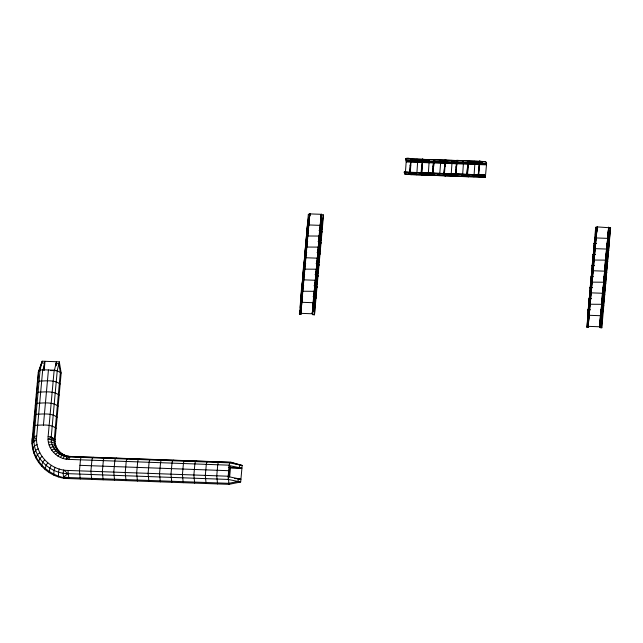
<?xml version="1.0" encoding="UTF-8"?>
<svg xmlns="http://www.w3.org/2000/svg" width="643" height="643" viewBox="0 0 643 643"><rect width="100%" height="100%" fill="white"/><g stroke="black" fill="none" stroke-linecap="round" stroke-linejoin="round"><path stroke-width="0.96" d="M42.141 361.205L40.075 370.103L34.063 436.404L32.263 438.446C30.856 459.914 48.45 476.182 68.801 478.569C48.104 478.537 29.771 459.303 32.263 438.446L38.283 372.152L42.141 361.205L59.301 361.824L57.235 370.722L51.223 437.023C50.122 446.475 57.557 455.549 66.888 456.827L68.576 456.241C60.579 455.148 54.221 447.375 55.145 439.273L61.165 372.972L57.235 370.722L54.157 370.175L42.711 369.765L36.699 436.058C34.593 453.934 50.275 470.395 68.013 470.451L68.801 478.569L228.98 484.34L240.675 481.993L242.178 465.419L230.982 462.245L70.81 456.466C61.511 456.9 53.208 448.075 54.333 438.807L60.346 372.506L58.875 363.681L56.013 363.576L55.837 365.521M228.98 484.34L228.193 476.222L229.197 465.178L229.672 462.864L230.982 462.245M406.408 160.348L406.4 161.956L486.486 164.849L486.502 163.242M54.157 370.175L48.137 436.476C46.69 448.388 57.187 459.407 69.018 459.399L229.197 465.178M53.747 475.073L54.012 470.403L55.113 467.437M301.101 297.838L300.699 297.034L301.487 296.166L302.411 296.198L300.836 313.35L301.326 314.331L299.606 314.274L300.828 297.299L301.792 296.544L300.836 313.35L312.273 313.76L312.763 314.748L314.483 314.805L323.501 215.365L323.236 214.826L321.516 214.762L321.95 225.862L321.46 231.247L323.236 214.826M313.591 296.97L312.273 313.76L314.821 302.99L315.311 297.605L313.945 296.978L312.273 313.76L313.993 302.74L321.01 225.388L321.299 214.312L309.854 213.902L307.531 225.122L307.049 230.507L308.005 230.323L308.166 228.53M588.634 308.761L588.449 310.834L588.08 309.765L589.494 309.556L588.184 326.347L588.675 327.335L586.955 327.271L588.184 310.296L587.975 315.697L588.353 310.087L589.141 309.54L588.184 326.347L599.622 326.765L600.112 327.745L601.832 327.809L610.585 227.823L597.202 226.907L594.22 243.721L595.707 227.292L597.427 227.349L594.992 238.352L594.502 243.737M600.449 315.351L599.622 326.765L602.169 315.986L602.66 310.601L600.94 309.966L600.449 315.351L600.988 315.729L599.622 326.765L600.94 309.966M43.957 369.966L44.568 363.158L41.715 363.054L38.652 371.726L32.528 443.003L34.063 436.404L36.699 436.058M44.19 370.288L45.002 361.31L42.936 370.207M43.419 425.216L48.434 369.966M56.07 365.859L56.254 363.793M56.319 363.102L56.439 361.72L54.374 370.625L57.235 370.722M240.675 481.993L228.169 479.437L228.418 476.672L240.924 479.228L238.063 479.131M229.647 476.977L230.483 467.766L229.422 465.62L229.672 462.864L66.888 456.827L66.044 459.11L70.81 456.466L68.23 456.369L69.492 457.085L69.018 459.399M300.699 297.034L301.471 296.519L302.612 296.921M301.704 285.99L302.475 285.468L303.617 285.87L302.789 285.492L301.993 296.624L300.86 297.026L301.704 285.99L302.451 285.741L302.974 285.854L302.483 291.239L301.519 291.424L301.615 292.171M302.708 274.939L304.637 274.545L303.488 274.071L302.708 274.939L303.102 275.734M304.798 263.397L304.01 263.935L302.861 274.923L303.737 263.614L305.425 263.051L305.618 263.775L304.798 263.397L303.994 274.521L304.163 272.728M305.103 253.639L304.734 252.562L305.481 252.321M305.714 241.792L306.486 241.27L307.619 241.672L307.426 240.948L306.494 240.916L305.714 241.792L306.108 242.588M307.113 231.536L306.743 230.467L308.431 229.905L308.624 230.628L307.804 230.242L307.008 241.374L307.41 236.889M302.556 281.497L301.856 285.974L303.118 275.212L302.612 281.12M303.866 263.871L305.128 253.109L304.147 263.887L303.737 263.614M310.079 214.352L308.359 214.288L306.872 230.724L307.531 225.122L308.495 224.937L309.854 213.902L309.267 218.017M301.004 297.082L300.514 302.475L300.836 313.35L309.854 213.902L308.142 224.929L302.636 285.564L302.146 285.982M301.028 296.809L302.009 286.039L302.612 285.838L301.125 302.274L300.836 313.35L301.639 300.49M302.033 285.757L303.014 274.987L303.617 274.786M304.035 263.662L305.015 252.884L305.98 252.699L304.999 263.477L304.147 263.887M306.02 241.84L304.862 252.828L306.02 241.84L306.623 241.639M307.016 230.789L305.867 241.776L307.016 230.789L307.981 230.604L307.491 235.989L306.357 236.391M299.606 314.274L299.959 310.4M300.217 307.507L300.57 303.633M300.707 301.8L302.009 286.039M303.231 274.039L304.01 263.935M305.232 251.935L307.049 231.906M307.925 222.558L308.278 218.692M302.451 285.741L302.491 285.114L303.416 285.146L303.617 285.87M303.705 263.887L304.493 263.019M304.71 252.836L305.497 251.968L306.647 252.45L306.156 252.353L305.184 263.132L305.642 263.501M306.719 230.741L307.499 229.873M302.821 285.219L303.793 274.44L303.809 276.594M304.999 263.477L305.803 252.345M308.005 230.323L309.854 213.902L308.19 229.985L308.624 230.628M301.993 296.624L302.234 293.931M302.998 285.572L303.649 278.395M303.617 270.076L303.528 269.321L304.485 269.136L304.814 265.543M305.039 252.611L306.004 252.426L306.164 250.633M305.618 247.973L305.529 247.225L306.494 247.041L306.735 244.348M308.335 226.738L308.672 224.592M303.15 285.508L302.17 296.278L302.636 296.648M304.155 274.457L303.174 285.227L303.641 285.596M304.637 274.545L304.179 274.183L305.152 263.405M307.161 241.31L306.181 252.08L306.647 252.45M307.651 241.398L307.185 241.029L308.158 230.258M313.286 296.592C314.427 298.44 312.193 295.941 314.21 296.624L315.97 298.368M314.258 285.822L315.391 285.934L314.258 285.822L314.773 286.28L313.479 297.315M314.797 285.998L315.769 275.228L315.287 274.497L316.219 274.529L316.372 275.164L315.978 274.609L316.951 263.831L315.793 274.947M316.597 263.823L316.292 263.445L317.224 263.477L317.562 264.12M316.292 263.445L316.798 263.903L317.779 253.125L317.296 252.394L318.221 252.426L319.981 254.17M318.269 241.623L319.402 241.736L318.269 241.623L318.775 242.081L312.273 313.76L314.122 297.339M321.01 242.845L320.616 242.049L319.161 241.816L320.142 231.038L319.491 231.014L319.298 230.29L320.23 230.331L321.982 232.075M314.483 286.264L314.282 285.54M315.488 275.22L315.287 274.497M317.489 253.117L317.296 252.394M318.494 242.065L318.293 241.342M319.491 231.014L319.298 230.29M319.491 242.106L320.72 242.588L319.74 253.358L318.156 252.868L318.96 241.736L317.513 252.844M319.603 230.668L318.623 241.446L319.957 230.684M319.523 230.741L321.299 214.312L321.781 215.301M318.799 241.8L321.299 214.312L321.838 225.637L321.46 231.247M314.507 285.99L314.949 285.934L313.969 296.704L315.729 297.556L316.71 286.786L315.488 286.304M315.512 274.939L315.954 274.882L314.974 285.653L316.444 286.497L317.706 275.734L317.312 275.501L316.332 286.272M317.16 263.911L317.955 252.779L317.16 263.911L318.606 264.152L319 264.948M318.96 241.736L318.156 252.868M320.166 230.765L321.299 214.312L320.166 230.765L321.347 231.03M314.146 297.066L314.949 285.934M315.15 286.014L315.954 274.882M316.951 263.831L316.155 274.963L316.589 274.891M315.335 297.323L316.308 286.553M319.314 253.406L318.454 264.402L319.716 253.639L318.132 253.141M319.346 253.125L320.318 242.355M321.323 231.303L321.717 231.536L320.455 242.298L321.323 231.303L320.142 231.038M315.014 302.314L315.311 297.605M315.448 297.548L316.179 289.471M316.444 286.497L317.425 275.726M318.181 267.367L317.449 275.445L318.711 264.683L318.317 264.45L317.337 275.228L317.98 276.273M318.454 264.402L318.775 260.809M319.491 259.563L318.936 259.016L319.426 253.623M319.45 253.35L320.101 246.165M320.27 244.372L320.431 242.58M320.455 242.298L320.696 239.606M321.5 237.46L320.945 236.913L321.347 232.428M315.576 297.572L314.395 296.986M316.975 287.325L316.605 286.248L315.391 285.934M316.509 274.979L317.578 275.477L316.485 275.252M318.976 265.221L318.606 264.152M319.587 253.374L318.398 252.787M320.986 243.126L320.616 242.049M321.588 231.279L320.407 230.684M314.483 314.805L315.416 297.822M422.097 174.912L405.267 174.39L404.27 172.051L484.364 174.944L485.152 176.688L479.646 176.495M411.785 160.605L406.288 160.268C402.566 157.35 412.428 157.495 411.785 160.605C412.991 160.935 411.391 157.712 410.805 158.958L409.832 172.846L421.286 173.12L422.202 175.137L444.98 175.74M486.389 163.017L486.478 164.343L406.392 161.449L406.247 160.678L406.304 160.131L410.885 160.292M405.267 174.39L406.304 160.131M409.679 172.211L410.909 158.676L411.536 158.773L412.356 160.428M410.258 172.863L411.231 158.974M468.618 161.071L469.414 162.679L423.223 161.015L422.435 159.271L411.424 158.869L412.211 160.621M410.58 173.859L408.731 173.931M410.652 174.502L405.162 174.165L405.315 173.329L405.05 173.94L410.555 174.14M433.535 175.322L410.773 174.583M411.006 173.875L416.503 174.213M415.7 172.605L416.712 174.8M416.487 174.349L416.535 173.803M423.359 160.967L417.741 160.541L416.921 172.501M422.202 175.137L421.117 172.621L422.347 159.086L422.981 159.183L423.785 160.975M421.269 173.256L421.704 173.272L422.781 159.102L421.639 172.822M421.704 173.272L432.723 173.53L434.073 175.563L433.028 172.637L432.602 172.621L432.723 173.53M432.739 173.393L421.736 172.863M422.306 159.504L422.853 159.424M422.017 174.277L420.168 174.349M423.223 161.015L412.219 160.477M427.145 173.015L428.15 175.209M428.359 172.911L429.186 160.951L423.681 160.758M433.647 175.547L432.53 172.493L433.687 159.786L434.419 159.601L433.752 159.914M432.651 173.216L433.792 159.504L434.419 159.601M432.988 173.055L434.218 159.52L432.988 173.055L434.073 175.563M433.093 173.096L435.006 173.473M433.88 174.84L426.108 174.558M439.37 175.177L439.418 174.623M439.716 174.245L440.736 161.586M455.638 174.084L455.485 173.449L456.048 174.237L467.059 174.631L466.922 173.859L467.348 173.875L468.401 176.801L467.051 174.775L456.04 174.374L456.972 176.254L456.53 176.375L455.606 174.357L444.594 173.964L445.527 175.836L445.085 175.965L443.975 172.903L445.229 159.914L445.864 160.011L446.684 161.666M444 173.449L445.229 159.914L445.864 160.011L446.531 161.859M445.519 175.981L444.434 173.465L445.559 160.211M444.594 173.964L444.152 174.084M445.189 160.332L445.84 160.284M445.085 175.965L444.04 173.039L444.61 173.827L455.622 174.221M450.028 173.843L451.032 176.037M450.815 175.587L450.864 175.041M451.241 173.739L452.069 161.779L457.575 161.98M456.53 176.375L455.445 173.859L456.675 160.324L468.2 160.919M456.956 176.391L455.847 173.329L457.101 160.34L455.959 174.06M456.04 174.374L455.598 174.494M456.634 160.742L457.173 160.662M456.417 176.15L434.089 175.426M456.763 175.668L454.497 175.587M461.465 174.253L462.478 176.447M462.253 176.005L470.041 176.15M462.687 174.149L463.507 162.189L458.113 162.213M468.401 176.801L466.858 173.731L468.112 160.742L468.747 160.838L469.414 162.679M466.971 174.454L468.112 160.742L468.747 160.838M467.316 174.293L468.538 160.758L467.469 174.928L478.488 175.185L479.413 177.203L485.361 177.275L486.614 163.467L485.682 161.586L405.476 158.797M467.413 174.333L478.513 174.904M467.967 176.785L445.527 175.836M472.91 174.671L473.915 176.865M473.698 176.415L473.746 175.861M474.952 162.607L474.044 175.483M478.296 174.14L478.906 175.338L478.296 174.14L479.557 161.152L480.184 161.248L481.004 162.904M478.328 174.687L479.557 161.152L480.184 161.248M478.48 175.322L478.368 174.277L478.947 174.92M480.578 162.888L479.758 161.232L480.434 163.081L486.381 163.153M478.754 174.703L479.879 161.449M485.682 161.586L480.072 161.345L480.996 163.041M480.434 163.081L469.43 162.542M479.3 176.978L456.972 176.254M485.361 177.275L484.364 174.944M589.334 301.028L588.964 305.176L588.867 304.42L589.832 304.235L590.322 298.85L589.358 299.035L588.208 310.022L589.076 298.714L589.824 298.465M590.451 288.739L590.081 287.662L590.829 287.421M591.062 276.892L592.991 276.498L591.841 276.016L591.062 276.892L590.21 287.927L591.359 276.94L591.817 276.297L592.742 276.329M592.452 266.636L592.082 265.567L593.77 265.004L593.971 265.728L593.151 265.342L592.348 276.474L592.999 269.296M592.388 265.607L593.352 265.422L594.148 254.298L593.368 254.837L592.211 265.824L593.087 254.515L593.835 254.266M594.068 243.737L595.997 243.351L594.847 242.869L594.068 243.737L594.132 248.126M604.838 294.663L602.812 293.272L590.652 292.83L589.872 293.377L589.205 298.971L590.467 288.209L590.065 292.702M591.906 272.399L591.214 276.876L592.476 266.114L591.97 272.021M593.216 254.773L594.478 244.01L593.505 254.789L593.087 254.515M588.49 310.03L589.358 299.035M589.382 298.762L590.362 287.984L591.142 287.445L590.346 298.577L589.494 298.987M590.499 287.935L591.359 276.94M591.496 276.884L592.364 265.889L592.967 265.688L593.159 267.496M593.505 254.789L594.365 243.785L594.976 243.593M592.581 264.94L593.368 254.837M586.955 327.271L587.397 322.44M587.654 319.539L588.007 315.673M589.583 298.264L589.985 293.594M590.29 290.532L590.081 287.662M591.206 280.38L590.965 283.073L590.877 282.325L591.833 282.14L592.243 277.647M591.56 276.514L591.89 272.921M592.211 269.329L592.082 265.567M592.806 262.77L593.192 258.486M593.593 254.065L593.819 251.582M594.751 241.358L595.096 237.492M595.362 234.591L595.715 230.724M588.048 310.039L588.835 309.17L589.76 309.203L589.961 309.926L589.494 309.556M589.052 298.987L589.84 298.119L590.989 298.601L590.499 298.505L589.518 309.283L589.961 309.926M590.057 287.935L590.837 287.067L591.994 287.55L590.387 287.71M592.058 265.84L592.846 264.972M593.063 254.789L593.843 253.921L595 254.403L594.51 254.306L593.529 265.085L593.995 265.446M589.671 306.036L589.342 309.621L590.145 298.497M595.153 243.247L594.357 254.379L593.393 254.564M595.522 241.535L595.354 243.327L597.202 226.907L597.693 227.887L595.973 227.823L595.707 227.292M589.076 312.594L588.184 326.347L587.863 315.472L589.012 314.941M590.346 298.577L590.997 291.392M591.592 284.833L591.343 287.525L592.324 276.755L591.801 276.643M593.352 265.422L593.513 263.63M592.967 260.978L592.878 260.222L593.843 260.037L594.164 256.444M594.357 254.379L595.33 243.601L594.847 242.869M590.989 298.601L590.523 298.231L591.504 287.453M592.5 276.41L591.528 287.18L591.994 287.55M592.967 276.771L592.533 276.128L593.505 265.358M595.514 243.255L594.534 254.033L595 254.403M595.997 243.351L595.539 242.982L597.202 226.907L595.49 237.926L588.474 315.271L588.184 326.347L597.202 226.907L595.844 237.942L594.992 238.352M601.117 310.328L600.634 309.596L601.559 309.629L603.319 311.373M610.585 227.823L608.808 244.252L609.186 238.641L608.648 227.317L601.141 310.047L602.121 299.276L601.639 298.545L602.563 298.577L604.324 300.321M602.636 287.493C603.777 289.342 601.543 286.842 603.568 287.525L603.906 288.168M603.616 276.723L604.75 276.836L603.616 276.723L604.123 277.181L603.142 287.951M606.349 277.945L605.955 277.149L604.508 276.916L605.481 266.138L604.838 266.114L604.645 265.39L605.569 265.43C605.626 266.813 608.326 266.106 605.746 265.784M605.642 254.347C606.783 256.195 604.549 253.696 606.574 254.379L608.334 256.123M606.622 243.568L607.756 243.689L606.622 243.568L607.129 244.027L605.843 255.07M600.827 310.32L600.634 309.596M601.832 299.268L601.639 298.545M602.837 288.217L603.48 288.241L602.499 299.011L603.793 299.501L605.055 288.739L604.661 288.506L603.681 299.276M603.833 277.165L603.64 276.442M604.838 266.114L604.645 265.39M606.847 244.019L606.646 243.295M601.856 298.987L602.941 287.871M604.147 276.9L604.95 265.768M604.862 265.84L605.947 254.724M607.153 243.753L608.648 227.317L608.358 238.392L601.342 315.737L599.622 326.765L601.293 309.982M601.502 310.063L602.298 298.931L601.502 310.063L602.949 310.296L603.343 311.099M602.499 299.011L603.303 287.879M603.865 276.892L604.299 276.836L603.327 287.606L604.95 288.201L605.352 288.996M604.508 276.916L605.304 265.784M605.722 266.065L605.328 265.511L606.309 254.732L605.505 265.864L606.695 266.13L607.33 267.175M606.871 243.745L607.305 243.681L606.333 254.459L608.093 255.311L609.066 244.541L607.844 244.051M607.514 243.761L608.648 227.317L607.514 243.761L608.961 244.002L609.363 244.798M601.47 310.336L600.988 315.729L602.282 316.211L599.847 327.207L601.567 327.271L601.832 327.809M603.504 287.968L604.299 276.836M606.51 254.813L607.305 243.681M603.656 299.55L604.058 299.783L602.796 310.545L603.656 299.55L602.475 299.292M606.662 266.403L607.064 266.636L605.802 277.398L606.662 266.403L605.481 266.138M606.695 266.13L607.667 255.351L606.486 255.094M607.691 255.078L608.672 244.3M602.282 316.211L602.66 310.601M602.796 310.545L602.957 308.753M603.118 306.96L603.608 301.575M603.793 299.501L604.774 288.723M606.06 277.688L605.087 288.458L604.959 286.657M605.127 284.857L605.529 280.372M605.802 277.398L606.204 272.913M606.839 272.56L606.285 272.013L606.775 266.628M607.45 259.169L606.799 266.347L608.069 255.584L607.667 255.351M607.804 255.303L608.784 244.525M608.808 244.252L609.299 238.866L608.865 227.767M603.93 299.525L602.74 298.931M605.328 289.27L604.95 288.201M606.325 278.226L605.955 277.149M607.932 255.327L606.751 254.732M609.331 245.071L608.961 244.002M601.567 327.271L602.764 310.826M49.246 472.661L49.832 468.168L51.263 465.379M483.576 175.828L485.481 175.893L485.248 177.05L468.409 176.664M45.147 469.695L46.031 465.411L47.751 462.831M307.844 224.431L308.857 219.85M59.236 468.988L58.473 472.083L58.553 476.873M41.514 466.215L42.655 462.188L44.632 459.858M38.403 462.285L39.77 458.539L41.972 456.49M229.639 466.071L228.635 477.122M422.242 159.368L433.88 159.681M456.57 160.605L457.302 160.42M35.879 457.977L37.423 454.537L39.802 452.793M33.975 453.355L35.646 450.245L38.17 448.838M63.159 458.443L64.364 456.241L66.414 455.742M32.721 448.509L34.489 445.744L37.101 444.683M485.401 176.222L485.135 176.833L479.63 176.632M60.41 457.414L61.961 455.34L64.356 454.971M32.15 443.509L33.958 441.106L34.063 436.404L36.611 440.399L33.958 441.106C34.392 458.845 50.508 473.481 67.989 473.658L228.169 479.437M38.283 372.152L40.075 370.103L42.711 369.765M37.278 383.196L39.07 381.154C46.063 380.921 54.141 379.619 60.161 384.024M36.273 394.247L38.066 392.206C45.058 391.973 53.144 390.671 59.156 395.075M35.269 405.299L37.069 403.257C44.062 403.024 52.139 401.714 58.151 406.127M34.272 416.351L36.064 414.301C43.057 414.076 51.135 412.766 57.155 417.17M33.267 427.394L35.06 425.353C42.052 425.119 50.13 423.817 56.15 428.222M57.838 456.032L59.711 454.135L62.427 453.934M55.491 454.336L57.661 452.648L60.667 452.664M53.417 452.35L55.845 450.912L59.108 451.177M82.248 456.876L80.93 457.495L80.455 459.809L79.459 470.861L80.246 478.979M93.693 457.294L92.375 457.904L91.901 460.219L90.896 471.271L91.684 479.389M105.13 457.703L103.812 458.322L103.338 460.637L102.341 471.689L103.129 479.807M116.568 458.113L115.258 458.732L114.784 461.047L113.779 472.099L114.567 480.217M128.013 458.531L126.695 459.142L126.221 461.465L125.224 472.509L126.012 480.626M139.451 458.941L138.141 459.56L137.666 461.875L136.662 472.926L137.449 481.044M150.896 459.359L149.578 459.97L149.104 462.285L148.107 473.336L148.895 481.454M162.333 459.769L161.023 460.38L160.549 462.703L159.544 473.746L160.332 481.864M173.779 460.179L172.461 460.798L171.986 463.113L170.99 474.164L171.777 482.282M185.216 460.597L183.906 461.208L183.432 463.523L182.427 474.574L183.215 482.692M196.662 461.007L195.343 461.626L194.869 463.941L193.873 474.984L194.66 483.102M208.099 461.417L206.789 462.036L206.315 464.35L205.31 475.402L206.098 483.52M219.544 461.835L218.226 462.446L217.752 464.76L216.755 475.812L217.543 483.93M51.641 450.1L54.285 448.951L57.782 449.489M306.044 241.559L306.494 240.916M303.038 274.706L303.641 274.513M594.397 243.512L595 243.311M591.383 276.659L591.994 276.466M588.377 309.805L588.988 309.613M50.194 447.641L53.023 446.789L56.697 447.641M49.101 444.996L52.067 444.482L55.877 445.663M48.386 442.223L51.448 442.054L55.346 443.582M445.752 160.107L456.763 160.509L457.679 162.205M479.742 161.369L468.731 160.975M468.072 161.152L468.506 161.168M480.86 163.097L480.152 161.666L479.517 161.57M446.129 161.562L435.231 161.393M470.363 162.438L480.458 162.8M480.884 162.816L482.716 162.888M406.247 160.678L486.341 163.571M406.336 160.927L486.421 163.82M409.647 171.665L410.105 172.228M421.519 172.091L421.117 172.621M432.53 172.493L432.964 172.501M443.975 172.903L444.434 173.465M455.847 173.329L455.445 173.859M466.858 173.731L467.284 173.739M404.262 172.195L484.348 175.081M404.27 172.051L409.856 172.573M415.788 172.782L410.282 172.581L409.72 171.802L409.872 172.428M419.461 172.919L421.294 172.983L421.157 172.211L421.728 172.999M436.838 173.546L444.176 173.811M478.931 175.065L484.436 175.258M404.334 172.509L409.84 172.71L410.764 174.727M444.168 173.948L432.715 173.674M484.428 175.394L478.922 175.201L479.839 177.219M420.353 173.94L422.258 174.004M437.545 174.976L439.386 175.041M445.318 175.258L452.664 175.523M471.874 176.214L473.706 176.278M410.981 174.157L421.993 174.55M422.427 174.566L433.438 174.96M433.864 174.976L444.876 175.378M445.31 175.394L456.321 175.788M456.747 175.804L467.758 176.206M468.192 176.214L479.204 176.616M320.118 225.01L321.95 225.862M308.849 224.954L320.294 225.363M607.466 238.006L609.299 238.866M596.206 237.95L607.643 238.368M308.407 230.178L307.458 230.499M319.274 230.572L320.383 230.966M594.807 243.496L595.33 243.601M607.49 244.043L608.937 244.276M593.706 249.388L594.662 248.632L606.823 249.074L608.849 250.465M306.462 241.543L306.976 241.655L306.004 252.426M319.137 242.089L320.584 242.323M605.618 254.62L606.727 255.014M593.81 254.548L594.751 254.226L594.968 254.676M317.264 252.667L318.373 253.061M305.457 252.595L306.398 252.281L306.623 252.723M604.613 265.672L605.545 265.704M592.806 265.599L593.746 265.278L593.971 265.728M304.348 258.486L305.666 257.747L317.465 258.173L318.936 259.016M316.268 263.718L317.377 264.112M304.452 263.646L305.393 263.325L305.618 263.775M317.128 264.193L318.582 264.426M604.476 277.189L604.91 277.117M315.263 274.77L316.195 274.802M303.456 274.698L303.97 274.802M316.131 275.236L316.557 275.164M602.612 287.767L603.721 288.16M590.804 287.694L591.745 287.381L591.962 287.823M603.48 288.241L604.926 288.474M315.126 286.288L316.581 286.521M601.607 298.818L602.716 299.212M589.8 298.746L590.74 298.424L590.965 298.874M313.262 296.865L314.363 297.259M589.735 309.476L588.795 309.797M600.61 309.87L601.711 310.264M301.655 301.945L300.627 302.692M313.101 302.355L314.933 303.215L312.498 314.21L314.218 314.274M301.84 302.298L313.278 302.716M589.189 315.303L600.626 315.713M299.341 313.736L301.053 313.8L300.739 305.473M586.689 326.732L588.409 326.797L588.152 320.318M50.596 370.601L52.943 370.569M70.529 456.594L230.708 462.373L239.574 464.889L239.317 467.646L228.836 467.268L229.053 467.718L241.929 468.184L229.422 465.62M230.459 467.726L231.199 467.799M231.914 467.823L232.629 467.847M234.783 467.927L235.491 467.951M236.921 468L236.206 467.975M237.637 468.024L238.352 468.056M239.067 468.08L239.783 468.104M240.498 468.128L241.213 468.152M79.957 465.331L228.699 470.7L228.916 471.15M68.013 470.451L228.193 476.222M234.695 478.569L238.32 478.697L238.071 481.462L228.812 483.319L68.632 477.54L63.512 477.034L67.989 473.658L63.561 469.993L63.159 473.168L63.609 478.046M238.039 479.083L238.778 479.156M239.493 479.18L240.209 479.204M48.137 436.476L51.223 437.023L55.145 439.273L54.277 441.05L51.223 437.023L48.064 439.362L51.159 439.555L55.097 441.444M229.672 462.864L242.178 465.419M607.868 243.777L608.696 244.027M604.862 276.924L605.69 277.173M604.838 277.205L605.931 277.422M601.856 310.079L602.684 310.328M319.515 241.824L320.343 242.073M474.237 161.176L475.056 162.832M468.192 161.055L469.004 162.526M462.799 160.758L463.619 162.414M451.354 160.348L452.053 161.915M439.916 159.938L440.616 161.506M434.411 159.737L445.318 160.091L446.242 161.787M434.29 159.834L435.094 161.441M428.471 159.52L429.17 161.096M417.034 159.11L417.733 160.678M411.295 159.102L410.869 159.094M228.378 467.276L229.768 467.742M607.965 255.054L608.358 255.85M607.844 261.508L605.819 260.118L593.843 260.037M595.973 243.625L595.756 243.183L595 243.504M606.96 266.098L607.354 266.901M594.092 243.464L594.486 244.26M606.285 272.013L604.814 271.169L593.015 270.743L591.986 271.499M605.778 277.68L604.798 288.45M605.835 283.611L603.817 282.221L591.833 282.14M603.954 299.252L604.348 300.048M603.833 305.706L601.808 304.316L589.832 304.235M589.84 298.119L590.322 298.85M588.08 309.765L588.474 310.561M479.734 161.514L480.562 163.025M468.281 161.232L468.988 162.663M457.277 160.702L457.977 162.269M456.835 160.822L457.551 162.253M445.43 159.994L446.258 161.65M445.398 160.412L446.105 161.843M433.953 159.994L434.668 161.425M439.595 175.627L438.671 173.61M422.957 159.464L423.649 161.031M421.712 173.136L422.636 175.153M410.274 172.726L411.19 174.743M404.351 172.372L405.058 173.803M321.613 230.998L322.006 231.801M320.945 236.913L319.475 236.069L307.491 235.989M308.359 214.288L308.624 214.826M320.495 248.511L318.47 247.121L306.494 247.041M319.611 253.101L320.005 253.897M306.743 230.467L307.137 231.263M307.619 241.672L307.402 241.229L306.647 241.551M305.738 241.511L306.132 242.315M318.486 270.607L316.469 269.216L304.485 269.136M317.602 275.196L318.004 276M305.497 251.968L305.98 252.699M304.734 252.562L305.136 253.358M317.489 281.658L315.464 280.268L303.303 279.834L302.636 280.597M316.605 286.248L316.999 287.043M316.485 292.71L314.459 291.319L302.483 291.239M304.613 274.826L304.396 274.376L303.641 274.698M315.6 297.299L315.994 298.095M302.732 274.665L303.126 275.461M300.723 296.761L301.125 297.556M234.06 467.895L233.345 467.871M59.301 361.824L61.165 372.972M410.652 165.323L410.226 165.307L410.652 165.323M422.097 165.741L421.663 165.725L422.097 165.741M433.535 166.151L433.109 166.135L433.535 166.151M444.98 166.561L444.546 166.545L444.98 166.561M456.417 166.979L455.991 166.963L456.417 166.979M467.863 167.389L467.429 167.373L467.863 167.389M479.3 167.799L478.874 167.783L479.3 167.799"/></g></svg>
